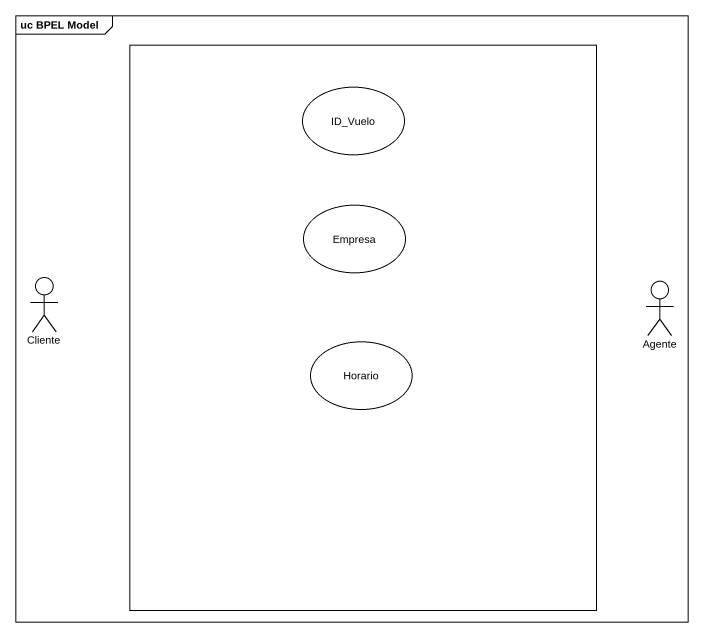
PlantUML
@startuml
mainframe uc BPEL Model
rectangle " " as rectangle1 {
  usecase ID_Vuelo
  usecase Empresa
  usecase Horario
}
actor Cliente
actor Agente
@enduml
